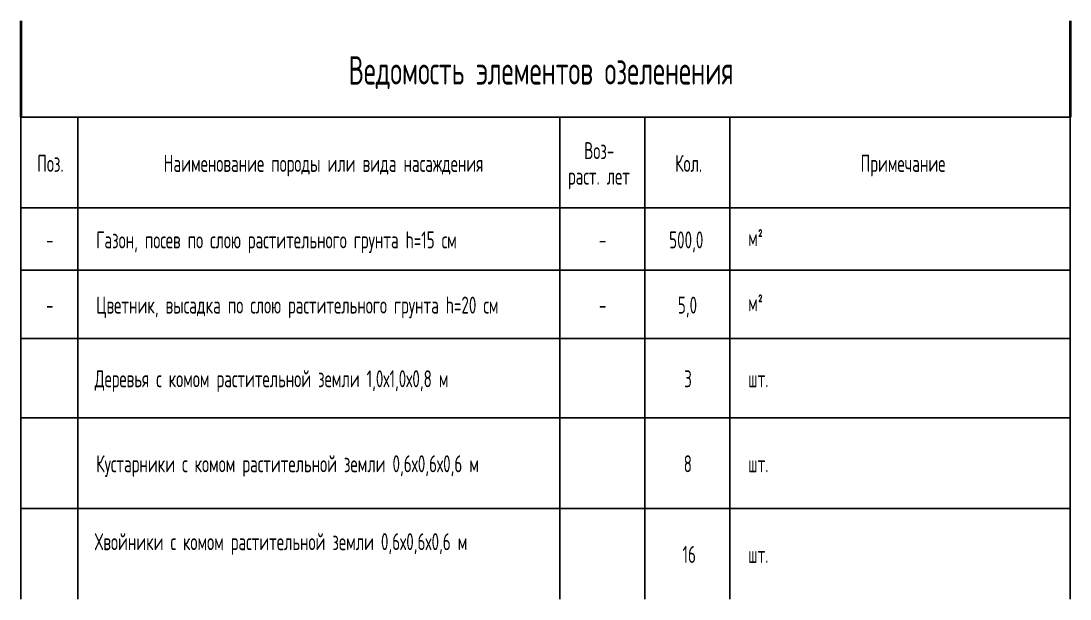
# Model space of a CAD drawing. Header units: millimetres. Extents: x -38151500 to -27467627, y -20617104 to -20349562.
# Drawn here: x -30499022 to -30406522, y -20400562 to -20349562 of the extents above; entities that cross this region are included whole.
import ezdxf

# ---------------------------------------------------------------- set-up
doc = ezdxf.new("R2010")
doc.units = ezdxf.units.MM
doc.header["$MEASUREMENT"] = 0
doc.layers.add('Новый_ГТ5-Таблицы_Ном._пера__13', color=255, linetype='Continuous', lineweight=40)
doc.layers.add('Новый_ГТ5-Таблицы_Ном._пера__7', color=7, linetype='Continuous', lineweight=25)
doc.styles.add('РЎР“Р•РќР•Р\xa0РР\xa0_РЎРўРР›Р¬_6', font='', dxfattribs={"width": 0.8})
doc.styles.get('РЎР“Р•РќР•Р\xa0РР\xa0_РЎРўРР›Р¬_6').set_extended_font_data('GOST_type_A')

msp = doc.modelspace()

# ---------------------------------------------------------------- linework, layer by layer
at = {"layer": 'Новый_ГТ5-Таблицы_Ном._пера__13', "color": 255, "lineweight": 40}
for p, q in [((-30499022.08, -20349561.78), (-30499022.08, -20358061.78)), ((-30406522.08, -20349561.78), (-30406522.08, -20358061.78))]:
    msp.add_line(p, q, dxfattribs=at)
at = {"layer": 'Новый_ГТ5-Таблицы_Ном._пера__7', "color": 7, "lineweight": 25}
for p, q in [((-30499022.08, -20358061.78), (-30499022.08, -20366061.78)), ((-30499022.08, -20358061.78), (-30406522.08, -20358061.78)), ((-30494022.08, -20358061.78), (-30494022.08, -20400561.78)), ((-30451522.08, -20358061.78), (-30451522.08, -20400561.78)), ((-30444022.08, -20358061.78), (-30444022.08, -20400561.78)), ((-30436522.08, -20358061.78), (-30436522.08, -20400561.78)), ((-30406522.08, -20358061.78), (-30406522.08, -20366061.78)), ((-30499022.08, -20366061.78), (-30499022.08, -20400561.78)), ((-30499022.08, -20366061.78), (-30406522.08, -20366061.78)), ((-30406522.08, -20366061.78), (-30406522.08, -20400561.78)), ((-30499022.08, -20371561.78), (-30406522.08, -20371561.78)), ((-30499022.08, -20377561.78), (-30406522.08, -20377561.78)), ((-30499022.08, -20384561.78), (-30406522.08, -20384561.78)), ((-30499022.08, -20392561.78), (-30406522.08, -20392561.78))]:
    msp.add_line(p, q, dxfattribs=at)

# ---------------------------------------------------------------- texts
at = {"layer": 'Новый_ГТ5-Таблицы_Ном._пера__7', "color": 7, "lineweight": 25, "attachment_point": 1, "style": 'РЎР“Р•РќР•Р\xa0РР\xa0_РЎРўРР›Р¬_6'}
for s, insert, char_height in [('\\A1;{\\pql;\\fGOST_type_A|b0|i0|c0|p0;\\W0.800000;Ведомость элементов озеленения}', (-30470139.5, -20352672.17), 2500), ('\\A1;{\\pql;\\fGOST_type_A|b0|i0|c0|p0;\\W0.800000;Воз-}', (-30449363.96, -20360253.02), 1500), ('\\A1;{\\pql;\\fGOST_type_A|b0|i0|c0|p0;\\W0.800000;Поз.}', (-30497591.28, -20361378.02), 1500), ('\\A1;{\\pql;\\fGOST_type_A|b0|i0|c0|p0;\\W0.800000;Наименование породы или вида насаждения}', (-30486437.68, -20361378.02), 1500), ('\\A1;{\\pql;\\fGOST_type_A|b0|i0|c0|p0;\\W0.800000;Кол.}', (-30441340.08, -20361378.02), 1500), ('\\A1;{\\pql;\\fGOST_type_A|b0|i0|c0|p0;\\W0.800000;Примечание}', (-30424991.28, -20361378.02), 1500), ('\\A1;{\\pql;\\fGOST_type_A|b0|i0|c0|p0;\\W0.800000;раст. лет}', (-30450790.25, -20362503.02), 1500), ('\\A1;{\\pql;\\fGOST_type_A|b0|i0|c0|p0;\\W0.800000;Газон, посев по слою растительного грунта h=15 см}', (-30492388.88, -20368128.02), 1500), ('\\A1;{\\pql;\\fGOST_type_A|b0|i0|c0|p0;\\W0.800000;500,0}', (-30441873.9, -20368128.02), 1500), ('\\A1;{\\pql;\\fGOST_type_A|b0|i0|c0|p0;\\W0.800000;м²}', (-30434906.88, -20367923.47), 1500), ('\\A1;{\\pql;\\fGOST_type_A|b0|i0|c0|p0;\\W0.800000;-}', (-30496812.13, -20368128.02), 1500), ('\\A1;{\\pql;\\fGOST_type_A|b0|i0|c0|p0;\\W0.800000;-}', (-30448062.13, -20368128.02), 1500), ('\\A1;{\\pql;\\fGOST_type_A|b0|i0|c0|p0;\\W0.800000;Цветник, высадка по слою растительного грунта h=20 см}', (-30492392.48, -20373878.02), 1500), ('\\A1;{\\pql;\\fGOST_type_A|b0|i0|c0|p0;\\W0.800000;5,0}', (-30441102.48, -20373878.02), 1500), ('\\A1;{\\pql;\\fGOST_type_A|b0|i0|c0|p0;\\W0.800000;м²}', (-30434906.88, -20373673.47), 1500), ('\\A1;{\\pql;\\fGOST_type_A|b0|i0|c0|p0;\\W0.800000;-}', (-30496812.13, -20373878.02), 1500), ('\\A1;{\\pql;\\fGOST_type_A|b0|i0|c0|p0;\\W0.800000;-}', (-30448062.13, -20373878.02), 1500), ('\\A1;{\\pql;\\fGOST_type_A|b0|i0|c0|p0;\\W0.800000;Деревья с комом растительной земли 1,0х1,0х0,8 м}', (-30492522.08, -20380378.02), 1500), ('\\A1;{\\pql;\\fGOST_type_A|b0|i0|c0|p0;\\W0.800000;3}', (-30440544.13, -20380378.02), 1500), ('\\A1;{\\pql;\\fGOST_type_A|b0|i0|c0|p0;\\W0.800000;шт.}', (-30434906.88, -20380378.02), 1500), ('\\A1;{\\pql;\\fGOST_type_A|b0|i0|c0|p0;\\W0.800000;Кустарники с комом растительной земли 0,6х0,6х0,6 м}', (-30492390.08, -20387878.02), 1500), ('\\A1;{\\pql;\\fGOST_type_A|b0|i0|c0|p0;\\W0.800000;8}', (-30440589.39, -20387878.02), 1500), ('\\A1;{\\pql;\\fGOST_type_A|b0|i0|c0|p0;\\W0.800000;шт.}', (-30434906.88, -20387878.02), 1500), ('\\A1;{\\pql;\\fGOST_type_A|b0|i0|c0|p0;\\W0.800000;Хвойники с комом растительной земли 0,6х0,6х0,6 м}', (-30492514.88, -20394753.02), 1500), ('\\A1;{\\pql;\\fGOST_type_A|b0|i0|c0|p0;\\W0.800000;16}', (-30440689.68, -20395878.02), 1500), ('\\A1;{\\pql;\\fGOST_type_A|b0|i0|c0|p0;\\W0.800000;шт.}', (-30434906.88, -20395878.02), 1500)]:
    msp.add_mtext(s, dxfattribs=dict(at, insert=insert, char_height=char_height))

doc.saveas('drawing.dxf')
